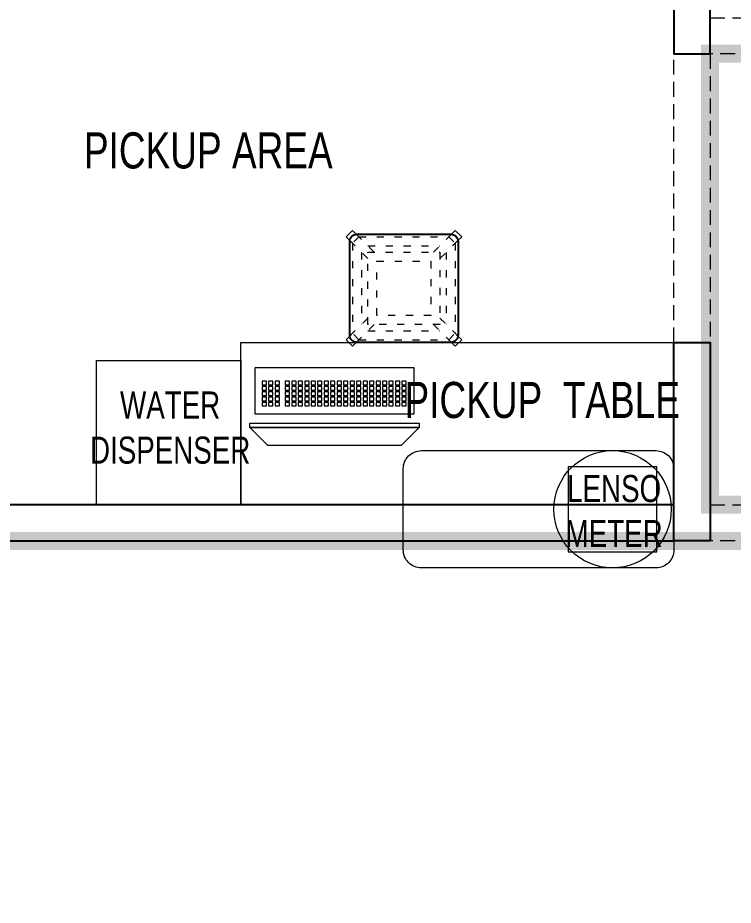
# Model space of a CAD drawing. Header units: feet. Extents: x 10029656 to 10036081, y -5940859 to -5924164.
# Drawn here: x 10031643 to 10033625, y -5928334 to -5925874 of the extents above; entities that cross this region are included whole.
import ezdxf

# ---------------------------------------------------------------- set-up
doc = ezdxf.new("R2010")
doc.units = ezdxf.units.FT
doc.header["$LTSCALE"] = 33
doc.header["$MEASUREMENT"] = 0
doc.linetypes.add('a_p6_plan_L18$0$HIDDEN', pattern=[0.375, 0.25, -0.125])
doc.linetypes.add('ACAD_ISO03W100', pattern=[30, 12, -18])
for name, color, linetype, lineweight in [('LENS-PARTITION', 21, 'Continuous', 25), ('LENS-TEXT', 31, 'Continuous', 5), ('LENS_CURTAIN', 5, 'a_p6_plan_L18$0$HIDDEN', 9), ('LK-EQPMT', 3, 'Continuous', 18), ('LK-FF&E WALL', 1, 'Continuous', 9), ('LK-FLUTTED FINISH', 20, 'Continuous', 30), ('LK-IT', 3, 'Continuous', 18), ('LK-TILES FINISH', 251, 'Continuous', 5), ('LN-ELEVATION-1', 81, 'Continuous', 25), ('LN-ELEVATION-2', 103, 'Continuous', 20), ('LN-ELEVATION-3', 125, 'Continuous', 18), ('LN-ELEVATION-5', 167, 'Continuous', 5)]:
    doc.layers.add(name, color=color, linetype=linetype, lineweight=lineweight)
doc.styles.add('LK TXT', font='GILC____.TTF', dxfattribs={"height": 100})

# ---------------------------------------------------------------- blocks, each defined once
blk = doc.blocks.new('CLENS 600 TYPE 6')
at = {"layer": 'LN-ELEVATION-1', "ltscale": 0.5}
blk.add_lwpolyline([(130, -225), (-130, -225, -0.414214), (-150, -205), (-150, 55, -0.414214), (-130, 75), (130, 75, -0.414214), (150, 55), (150, -205, -0.414214)], format="xyb", close=True, dxfattribs=at)
at = {"layer": 'LN-ELEVATION-3', "linetype": 'ACAD_ISO03W100', "ltscale": 0.05}
for p, q in [((-100, 7.3), (-142.4, 49.7)), ((-142.4, -199.7), (-142.4, 49.7)), ((-82.3, 25), (-124.7, 67.4)), ((124.7, 67.4), (-124.7, 67.4)), ((82.3, 25), (124.7, 67.4)), ((100, 7.3), (142.4, 49.7)), ((142.4, -199.7), (142.4, 49.7)), ((-117.4, -174.7), (-117.4, 24.7)), ((99.7, 42.4), (-99.7, 42.4)), ((117.4, -174.7), (117.4, 24.7)), ((-100, -157.3), (-142.4, -199.7)), ((100, -157.3), (142.4, -199.7)), ((-82.3, -175), (-124.7, -217.4)), ((99.7, -192.4), (-99.7, -192.4)), ((82.3, -175), (124.7, -217.4)), ((124.7, -217.4), (-124.7, -217.4))]:
    blk.add_line(p, q, dxfattribs=at)
for points in [[(-132.2, 74.9), (-124.7, 67.4), (-142.4, 49.7), (-149.9, 57.2)], [(132.2, 74.9), (124.7, 67.4), (142.4, 49.7), (149.9, 57.2)], [(-132.2, -224.9), (-124.7, -217.4), (-142.4, -199.7), (-149.9, -207.2)], [(132.2, -224.9), (124.7, -217.4), (142.4, -199.7), (149.9, -207.2)]]:
    blk.add_lwpolyline(points, dxfattribs=at)
for points in [[(100, -175), (-100, -175), (-100, 25), (100, 25)], [(75, -150), (-75, -150), (-75, 0), (75, 0)]]:
    blk.add_lwpolyline(points, close=True, dxfattribs=at)
at = {"layer": 'LN-ELEVATION-5', "ltscale": 0.5}
for points in [[(-149.9, 57.2), (-160.1, 67.4), (-142.4, 85.1), (-132.2, 74.9)], [(149.9, 57.2), (160.1, 67.4), (142.4, 85.1), (132.2, 74.9)], [(-149.9, -207.2), (-160.1, -217.4), (-142.4, -235.1), (-132.2, -224.9)], [(149.9, -207.2), (160.1, -217.4), (142.4, -235.1), (132.2, -224.9)]]:
    blk.add_lwpolyline(points, dxfattribs=at)
blk = doc.blocks.new('*U25')
at = {"layer": 'LK-EQPMT', "ltscale": 12}
blk.add_lwpolyline([(6, 4.9), (-6, 4.9), (-6, -4.9), (6, -4.9)], close=True, dxfattribs=at)
blk = doc.blocks.new('*U26')
at = {"color": 0, "linetype": 'ByBlock', "lineweight": -2}
for p in [(0, 0), (18, 0), (35.9, 0), (53.9, 0), (71.8, 0), (89.8, 0), (107.8, 0), (125.7, 0), (143.7, 0), (161.6, 0), (179.6, 0), (197.6, 0), (215.5, 0), (233.5, 0), (251.4, 0), (269.4, 0), (287.4, 0), (305.3, 0), (323.3, 0), (0, -14.7), (0, -29.5), (18, -14.7), (18, -29.5), (35.9, -14.7), (35.9, -29.5), (53.9, -14.7), (53.9, -29.5), (71.8, -14.7), (71.8, -29.5), (89.8, -14.7), (89.8, -29.5), (107.8, -14.7), (107.8, -29.5), (125.7, -14.7), (125.7, -29.5), (143.7, -14.7), (143.7, -29.5), (161.6, -14.7), (161.6, -29.5), (179.6, -14.7), (179.6, -29.5), (197.6, -14.7), (197.6, -29.5), (215.5, -14.7), (215.5, -29.5), (233.5, -14.7), (233.5, -29.5), (251.4, -14.7), (251.4, -29.5), (269.4, -14.7), (269.4, -29.5), (287.4, -14.7), (287.4, -29.5), (305.3, -14.7), (305.3, -29.5), (323.3, -14.7), (323.3, -29.5), (0, -44.2), (18, -44.2), (35.9, -44.2), (53.9, -44.2), (71.8, -44.2), (89.8, -44.2), (107.8, -44.2), (125.7, -44.2), (143.7, -44.2), (161.6, -44.2), (179.6, -44.2), (197.6, -44.2), (215.5, -44.2), (233.5, -44.2), (251.4, -44.2), (269.4, -44.2), (287.4, -44.2), (305.3, -44.2), (323.3, -44.2), (0, -59), (18, -59), (35.9, -59), (53.9, -59), (71.8, -59), (89.8, -59), (107.8, -59), (125.7, -59), (143.7, -59), (161.6, -59), (179.6, -59), (197.6, -59), (215.5, -59), (233.5, -59), (251.4, -59), (269.4, -59), (287.4, -59), (305.3, -59), (323.3, -59)]:
    blk.add_blockref('*U25', p, dxfattribs=at)
blk = doc.blocks.new('*U23')
at = {"layer": 'LK-EQPMT', "ltscale": 12}
blk.add_lwpolyline([(6, 4.9), (-6, 4.9), (-6, -4.9), (6, -4.9)], close=True, dxfattribs=at)
blk = doc.blocks.new('*U24')
at = {"color": 0, "linetype": 'ByBlock', "lineweight": -2}
for p in [(0, 0), (18, 0), (35.9, 0), (0, -14.7), (0, -29.5), (18, -14.7), (18, -29.5), (35.9, -14.7), (35.9, -29.5), (0, -44.2), (18, -44.2), (35.9, -44.2), (0, -59), (18, -59), (35.9, -59)]:
    blk.add_blockref('*U23', p, dxfattribs=at)
blk = doc.blocks.new('*U18')
at = {"ltscale": 12}
blk.add_lwpolyline([(8, 0), (8, 129.1), (448, 129.1), (448, 0)], close=True, dxfattribs=at)
for name, p in [('*U26', (35.2, 101.6)), ('*U24', (386.6, 101.6))]:
    blk.add_blockref(name, p)
blk = doc.blocks.new('Pickup table PC')
at = {"layer": 'LN-ELEVATION-2', "ltscale": 0.5}
for points in [[(470, 50), (0, 50), (0, 62), (470, 62)], [(420, 0), (50, 0), (0, 50), (470, 50)]]:
    blk.add_lwpolyline(points, close=True, dxfattribs=at)

msp = doc.modelspace()

# ---------------------------------------------------------------- linework, layer by layer
at = {"layer": 'LENS-PARTITION'}
for points in [[(10033561.1, -5925523.6), (10033461.1, -5925523.6), (10033461.1, -5925973.6), (10033561.1, -5925973.6)], [(10033561.1, -5927323.6), (10033461.1, -5927323.6), (10033461.1, -5926773.6), (10033561.1, -5926773.6)], [(10033461.1, -5927223.6), (10031566.3, -5927223.6), (10031566.3, -5927323.6), (10033461.1, -5927323.6)]]:
    msp.add_lwpolyline(points, close=True, dxfattribs=at)
at = {"layer": 'LENS_CURTAIN', "ltscale": 5}
for points in [[(10033561.1, -5925873.6), (10034311.1, -5925873.6), (10034311.1, -5925973.6), (10033561.1, -5925973.6)], [(10033461.1, -5925973.6), (10033561.1, -5925973.6), (10033561.1, -5926773.6), (10033461.1, -5926773.6)], [(10032711.1, -5927223.6), (10033461.1, -5927223.6), (10033461.1, -5927323.6), (10032711.1, -5927323.6)], [(10033561.1, -5927223.6), (10034311.1, -5927223.6), (10034311.1, -5927323.6), (10033561.1, -5927323.6)]]:
    msp.add_lwpolyline(points, close=True, dxfattribs=at)
at = {"layer": 'LK-EQPMT'}
msp.add_lwpolyline([(10033414, -5927353.6), (10033414, -5927118.6), (10033168, -5927118.6), (10033168, -5927353.6)], close=True, dxfattribs=at)
at = {"layer": 'LK-FF&E WALL'}
for points in [[(10033461.1, -5927223.6), (10032261.1, -5927223.6), (10032261.1, -5926773.6), (10033461.1, -5926773.6)], [(10032261.1, -5927223.6), (10031861.1, -5927223.6), (10031861.1, -5926823.6), (10032261.1, -5926823.6)]]:
    msp.add_lwpolyline(points, close=True, dxfattribs=at)
msp.add_lwpolyline([(10032711.1, -5927348.6), (10032711.1, -5927123.6, -0.414214), (10032761.1, -5927073.6), (10033411.1, -5927073.6, -0.414214), (10033461.1, -5927123.6), (10033461.1, -5927348.6, -0.414214), (10033411.1, -5927398.6), (10032761.1, -5927398.6, -0.414214)], format="xyb", close=True, dxfattribs=at)
msp.add_circle((10033291, -5927236.1), 162.5, dxfattribs=at)
at = {"layer": 'LK-FLUTTED FINISH', "linetype": 'ACAD_ISO03W100', "ltscale": 0.05, "const_width": 50}
msp.add_lwpolyline([(10035831.1, -5927323.6), (10031566.3, -5927323.6), (10031566.3, -5928308.6)], dxfattribs=at)
at = {"layer": 'LK-TILES FINISH', "color": 212, "linetype": 'ACAD_ISO03W100', "ltscale": 0.05, "const_width": 50}
msp.add_lwpolyline([(10033561.1, -5925973.6), (10034311.1, -5925973.6), (10034311.1, -5927223.6), (10033561.1, -5927223.6)], close=True, dxfattribs=at)

# ---------------------------------------------------------------- block references
at = {"layer": 'LK-FF&E WALL', "rotation": 180}
msp.add_blockref('CLENS 600 TYPE 6', (10032712.8, -5926698.6), dxfattribs=at)
at = {"layer": 'LK-IT', "ltscale": 0.5, "rotation": 180}
msp.add_blockref('*U18', (10032748.6, -5926843.3), dxfattribs=at)
at = {"layer": 'LK-IT'}
msp.add_blockref('Pickup table PC', (10032285.6, -5927059.5), dxfattribs=at)

# ---------------------------------------------------------------- texts
at = {"layer": 'LENS-TEXT', "color": 0, "linetype": 'Continuous', "ltscale": 3, "attachment_point": 5, "style": 'LK TXT'}
for s, width, gutter_width, insert, char_height in [('PICKUP AREA', 1099.487, 1, (10032171, -5926242), 100), ('PICKUP  TABLE  ', 783.964, 1, (10033096.1, -5926933.8), 100), ('WATER \\PDISPENSER', 264.162, 0.75, (10032065.3, -5927010.1), 75), ('LENSO\\PMETER', 353.056, 0.5, (10033295.3, -5927241), 75)]:
    msp.add_mtext_dynamic_manual_height_columns(s, width=width, gutter_width=gutter_width, heights=[0], dxfattribs=dict(at, insert=insert, char_height=char_height))

doc.saveas('drawing.dxf')
